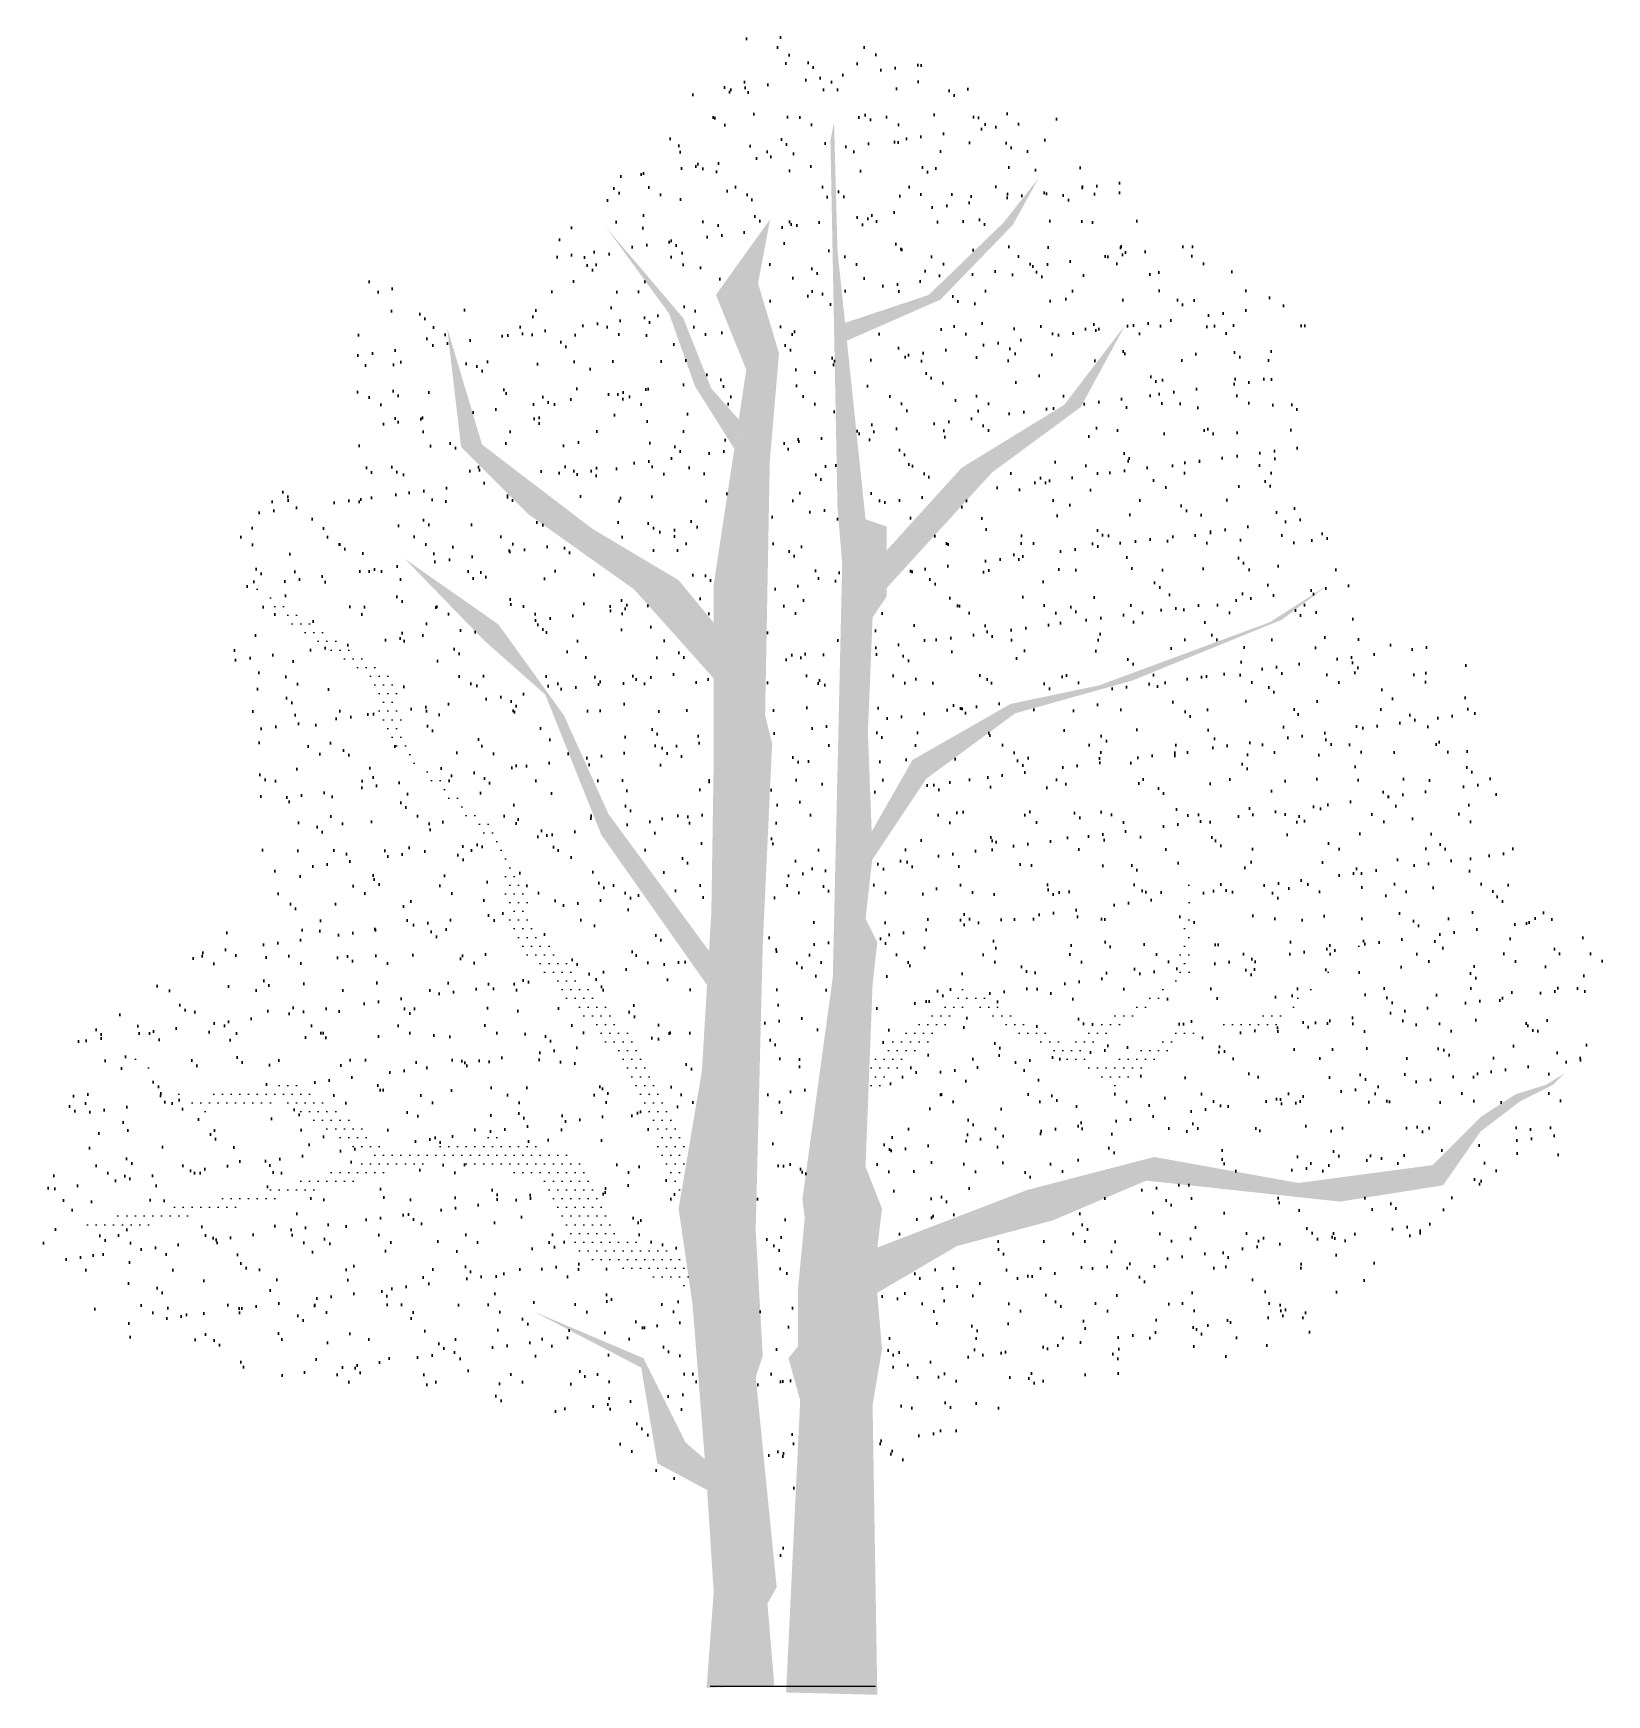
# Model space of a CAD drawing. Header units: metres. Extents: x -4.3 to 5.7, y -0.1 to 10.5.
import ezdxf

# ---------------------------------------------------------------- set-up
doc = ezdxf.new("R2010")
doc.units = ezdxf.units.M
doc.header["$LTSCALE"] = 0.2
pattern_1 = [(360, (-4.8895, 10.44575), (0.02778125, 0.0555625), [0, -0.0555625])]

msp = doc.modelspace()

# ---------------------------------------------------------------- hatches: boundary and pattern name
at = {"linetype": 'Continuous', "lineweight": 50}
h = msp.add_hatch(dxfattribs=at)
h.set_pattern_fill('AR-SAND', color=256, scale=0.007, angle=-90, style=0)
h.set_pattern_definition([(37.5, (-4.8895, 10.44575), (-0.0112, 0.342589), [0, -0.270256, 0, -0.30226, 0, -0.288925]), (7.5, (-4.8895, 10.44575), (0.314666, 0.501778), [0, -0.145796, 0, -0.243586, 0, -0.093345]), (327.5, (-5.1082, 10.44575), (0.5536947, 0.001006), [0, -0.0889, 0, -0.32004, 0, -0.41783]), (317.5, (-5.1082, 10.44575), (0.53449, 0.15605), [0, -0.04445, 0, -0.209804, 0, -0.24003])])
h.paths.add_polyline_path([(3.946, 7.029), (3.648, 6.805), (2.693, 6.417), (1.947, 6.208), (1.38, 5.791), (1.034, 5.272), (0.992, 4.896), (1.067, 4.747), (1.037, 4.479), (1.019, 4.003), (1.634, 4.464), (2.27, 4.091), (2.977, 4.523), (3.066, 5.224), (3.066, 4.538), (2.371, 4.032), (2.499, 3.957), (2.962, 4.165), (3.648, 4.315), (4.215, 4.792), (3.976, 4.568), (3.618, 4.21), (3.066, 4.165), (2.604, 3.822), (1.649, 4.344), (1.01, 3.766), (0.992, 3.315), (1.097, 3.047), (1.067, 2.799), (2.022, 3.166), (2.834, 3.377), (3.754, 3.211), (4.61, 3.325), (4.922, 3.636), (5.14, 3.777), (5.334, 3.837), (5.453, 3.912), (5.379, 3.837), (5.17, 3.733), (4.916, 3.539), (4.677, 3.196), (4.021, 3.092), (2.783, 3.226), (2.186, 2.972), (1.574, 2.808), (1.066, 2.51), (1.097, 2.152), (1.037, 1.794), (1.044, 1.351), (2.32, 1.958), (3.663, 2.063), (4.379, 2.749), (5.408, 3.271), (5.722, 4.598), (5.05, 5.478), (4.931, 6.477), (4.081, 7.044), (3.737, 7.759), (3.842, 8.699), (2.902, 9.31), (2.052, 10.16), (1.082, 10.458), (0.231, 10.548), (-0.962, 9.28), (-1.216, 8.803), (-2.245, 9.012), (-2.26, 7.804), (-3.036, 7.506), (-3.066, 6.76), (-2.812, 5.015), (-4.036, 4.121), (-4.319, 2.868), (-3.678, 2.107), (-1.096, 1.765), (-0.007, 1.071), (-0.019, 1.252), (-0.336, 1.422), (-0.44, 2.033), (-1.126, 2.391), (-0.425, 2.093), (-0.157, 1.556), (-0.034, 1.449), (-0.112, 2.436), (-0.126, 2.529), (-0.828, 2.734), (-1.082, 3.241), (-1.723, 3.36), (-2.38, 3.196), (-2.976, 3.062), (-3.812, 2.898), (-4.2, 3.002), (-3.901, 2.987), (-2.872, 3.151), (-2.148, 3.36), (-2.723, 3.733), (-3.26, 3.658), (-3.722, 4.046), (-3.334, 3.763), (-2.618, 3.852), (-2.01, 3.4), (-1.992, 3.405), (-1.395, 3.509), (-0.798, 3.375), (-0.559, 2.883), (-0.156, 2.739), (-0.201, 3.047), (-0.192, 3.1), (-0.559, 3.986), (-1.275, 4.777), (-1.335, 5.314), (-2.036, 6.029), (-2.201, 6.447), (-2.693, 6.79), (-3.021, 7.118), (-2.529, 6.79), (-2.007, 6.432), (-1.917, 5.955), (-1.335, 5.433), (-1.096, 4.822), (-0.515, 4.165), (-0.137, 3.425), (-0.052, 3.927), (-0.02, 4.475), (-0.694, 5.433), (-1.052, 6.328), (-1.44, 6.671), (-1.947, 7.193), (-1.35, 6.775), (-0.932, 6.194), (-0.649, 5.567), (-0.007, 4.692), (0.008, 4.941), (0.023, 5.895), (0.023, 6.431), (-0.485, 6.999), (-1.156, 7.476), (-1.589, 7.908), (-1.678, 8.669), (-1.455, 7.923), (-0.753, 7.387), (-0.201, 7.058), (0.023, 6.786), (0.023, 7.029), (0.155, 7.896), (-0.097, 8.296), (-0.261, 8.758), (-0.664, 9.31), (-0.171, 8.729), (0.008, 8.281), (0.183, 8.084), (0.231, 8.401), (0.037, 8.878), (0.383, 9.361), (0.53, 10.145), (0.41, 9.4), (0.383, 9.361), (0.306, 8.952), (0.44, 8.505), (0.381, 7.819), (0.351, 6.194), (0.396, 6.015), (0.336, 4.732), (0.291, 2.913), (0.336, 2.107), (0.291, 1.973), (0.407, 0.813), (0.527, 0.841), (0.575, 1.824), (0.5, 2.093), (0.56, 2.167), (0.56, 2.525), (0.604, 2.987), (0.589, 3.107), (0.783, 4.523), (0.843, 7.163), (0.813, 7.521), (0.768, 9.862), (0.791, 9.98), (0.813, 9.161), (0.861, 8.7), (1.395, 8.878), (1.873, 9.34), (2.096, 9.623), (1.932, 9.325), (1.47, 8.848), (0.873, 8.586), (0.992, 7.446), (1.127, 7.401), (1.127, 7.248), (1.604, 7.774), (2.26, 8.177), (2.648, 8.684), (2.365, 8.162), (1.798, 7.744), (1.127, 7.008), (1.127, 6.954), (1.037, 6.82), (1.007, 6.089), (1.031, 5.453), (1.291, 5.91), (1.917, 6.268), (2.484, 6.387), (3.573, 6.79)])
at = {"linetype": 'Continuous'}
h = msp.add_hatch(dxfattribs=at)
h.set_pattern_fill('DOTS', color=256, scale=0.035, angle=-90, style=0)
h.set_pattern_definition(pattern_1)
h.paths.add_polyline_path([(0.381, 7.819), (0.44, 8.505), (0.306, 8.952), (0.383, 9.361), (0.037, 8.878), (0.231, 8.401), (0.023, 7.029), (0.023, 5.895), (0.008, 4.941), (-0.052, 3.927), (-0.201, 3.047), (-0.112, 2.436), (-0.022, 1.302), (0.023, 0.601), (-0.022, -0.01), (0.41, 0.005), (0.366, 0.527), (0.425, 0.631), (0.291, 1.973), (0.336, 2.107), (0.291, 2.913), (0.336, 4.732), (0.396, 6.015), (0.351, 6.194)])
h.paths.add_polyline_path([(0.008, 8.281), (-0.171, 8.729), (-0.664, 9.31), (-0.261, 8.758), (-0.097, 8.296), (0.155, 7.896), (0.183, 8.084)])
h.paths.add_polyline_path([(-0.201, 7.058), (-0.753, 7.387), (-1.455, 7.923), (-1.678, 8.669), (-1.589, 7.908), (-1.156, 7.476), (-0.485, 6.999), (0.023, 6.431), (0.023, 6.786)])
h.paths.add_polyline_path([(-0.649, 5.567), (-0.932, 6.194), (-1.35, 6.775), (-1.947, 7.193), (-1.44, 6.671), (-1.052, 6.328), (-0.694, 5.433), (-0.02, 4.475), (-0.007, 4.692)])
h.paths.add_polyline_path([(1.947, 6.208), (2.693, 6.417), (3.648, 6.805), (3.946, 7.029), (3.573, 6.79), (2.484, 6.387), (1.917, 6.268), (1.291, 5.91), (1.031, 5.453), (1.037, 5.299), (1.034, 5.272), (1.38, 5.791)])
h.paths.add_polyline_path([(1.798, 7.744), (2.365, 8.162), (2.648, 8.684), (2.26, 8.177), (1.604, 7.774), (1.127, 7.248), (1.127, 7.008)])
h.paths.add_polyline_path([(1.47, 8.848), (1.932, 9.325), (2.096, 9.623), (1.873, 9.34), (1.395, 8.878), (0.861, 8.7), (0.873, 8.586)])
h.paths.add_polyline_path([(2.783, 3.226), (4.021, 3.092), (4.677, 3.196), (4.916, 3.539), (5.17, 3.733), (5.379, 3.837), (5.453, 3.912), (5.334, 3.837), (5.14, 3.777), (4.922, 3.636), (4.61, 3.325), (3.754, 3.211), (2.834, 3.377), (2.022, 3.166), (1.067, 2.799), (1.052, 2.674), (1.066, 2.51), (1.574, 2.808), (2.186, 2.972)])
h.paths.add_polyline_path([(-0.157, 1.556), (-0.425, 2.093), (-1.126, 2.391), (-0.44, 2.033), (-0.336, 1.422), (-0.019, 1.252), (-0.022, 1.302), (-0.034, 1.449)])
h.paths.add_polyline_path([(1.127, 7.401), (0.992, 7.446), (0.813, 9.161), (0.791, 9.98), (0.768, 9.862), (0.813, 7.521), (0.843, 7.163), (0.783, 4.523), (0.589, 3.107), (0.604, 2.987), (0.56, 2.525), (0.56, 2.167), (0.5, 2.093), (0.575, 1.824), (0.485, -0.04), (1.067, -0.055), (1.037, 1.794), (1.097, 2.152), (1.052, 2.674), (1.097, 3.047), (0.992, 3.315), (1.037, 4.479), (1.067, 4.747), (0.992, 4.896), (1.037, 5.299), (1.007, 6.089), (1.037, 6.82), (1.127, 6.954)])
h = msp.add_hatch(dxfattribs=at)
h.set_pattern_fill('DOTS', color=256, scale=0.035, angle=-90, style=0)
h.set_pattern_definition(pattern_1)
h.paths.add_polyline_path([(-0.559, 3.986), (-0.192, 3.1), (-0.137, 3.425), (-0.515, 4.165), (-1.096, 4.822), (-1.335, 5.433), (-1.917, 5.955), (-2.007, 6.432), (-2.529, 6.79), (-3.021, 7.118), (-2.693, 6.79), (-2.201, 6.447), (-2.036, 6.029), (-1.335, 5.314), (-1.275, 4.777)])
h.paths.add_polyline_path([(-2.618, 3.852), (-3.334, 3.763), (-3.722, 4.046), (-3.26, 3.658), (-2.723, 3.733), (-2.148, 3.36), (-2.01, 3.4)])
h = msp.add_hatch(dxfattribs=at)
h.set_pattern_fill('DOTS', color=256, scale=0.035, angle=-90, style=0)
h.set_pattern_definition(pattern_1)
h.paths.add_polyline_path([(3.066, 4.165), (3.618, 4.21), (3.976, 4.568), (4.215, 4.792), (3.648, 4.315), (2.962, 4.165), (2.499, 3.957), (1.634, 4.464), (1.019, 4.003), (1.01, 3.766), (1.649, 4.344), (2.604, 3.822)])
h.paths.add_polyline_path([(3.066, 4.538), (3.066, 5.224), (2.977, 4.523), (2.27, 4.091), (2.371, 4.032)])
h = msp.add_hatch(dxfattribs=at)
h.set_pattern_fill('DOTS', color=256, scale=0.035, angle=-90, style=0)
h.set_pattern_definition(pattern_1)
h.paths.add_polyline_path([(-0.798, 3.375), (-1.395, 3.509), (-1.992, 3.405), (-2.872, 3.151), (-3.901, 2.987), (-4.2, 3.002), (-3.812, 2.898), (-2.976, 3.062), (-2.38, 3.196), (-1.723, 3.36), (-1.082, 3.241), (-0.828, 2.734), (-0.126, 2.529), (-0.156, 2.739), (-0.559, 2.883)])

# ---------------------------------------------------------------- linework, layer by layer
msp.add_line((0, 0), (1.056, 0), dxfattribs=at)

doc.saveas('drawing.dxf')
